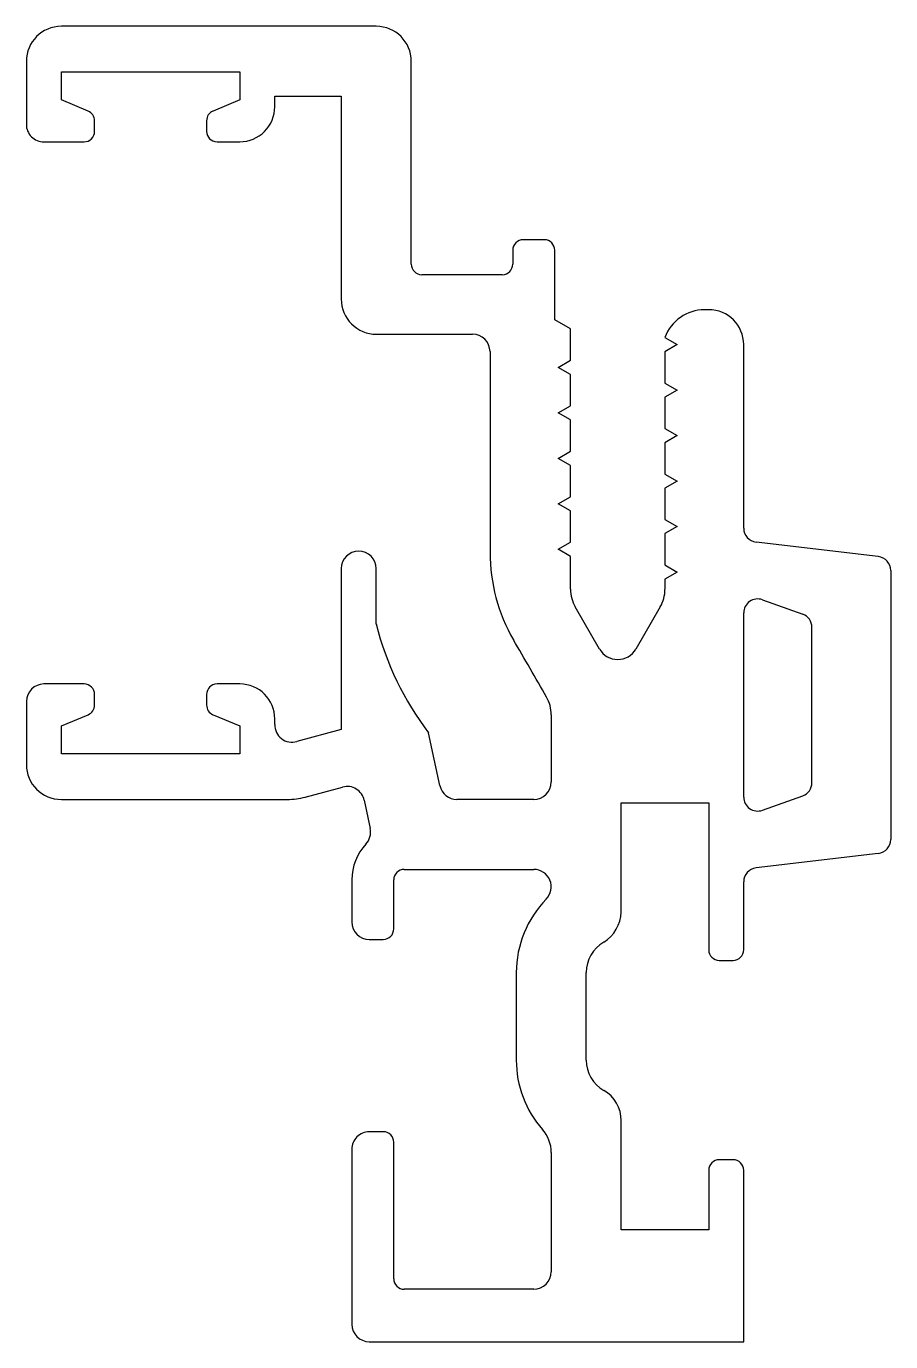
# Model space of a CAD drawing. Extents: x 1464.1 to 1488.8, y -21.7 to 15.9.
import ezdxf

# ---------------------------------------------------------------- set-up
doc = ezdxf.new("R2010")
doc.units = 0
doc.header["$LTSCALE"] = 15
doc.layers.get('0').update_dxf_attribs({"linetype": 'CONTINUOUS'})

# ---------------------------------------------------------------- blocks, each defined once
blk = doc.blocks.new('A$C0ACC28B0')
for p, q in [((10, 37.6), (1, 37.6)), ((0, 36.6), (0, 34.8)), ((11, 30.8), (11, 36.6)), ((1, 35.5), (1, 36.3)), ((1, 36.3), (6.1, 36.3)), ((6.1, 36.3), (6.1, 35.5)), ((1.766, 35.177), (1, 35.5)), ((6.1, 35.5), (5.334, 35.177)), ((7.1, 35.3), (7.1, 35.6)), ((7.1, 35.6), (9, 35.6)), ((9, 35.6), (9, 29.8)), ((1.95, 34.6), (1.95, 34.901)), ((5.15, 34.901), (5.15, 34.6)), ((0.5, 34.3), (1.65, 34.3)), ((5.45, 34.3), (6.1, 34.3)), ((14.8, 31.5), (14.2, 31.5)), ((13.9, 31.2), (13.9, 30.8)), ((15.1, 29.208), (15.1, 31.2)), ((13.6, 30.5), (11.3, 30.5)), ((19.5, 29.5), (19.381, 29.5)), ((15.55, 28.948), (15.1, 29.208)), ((10, 28.8), (12.75, 28.8)), ((15.55, 28.052), (15.55, 28.948)), ((18.25, 28.702), (18.6, 28.5)), ((13.25, 28.3), (13.25, 22.562)), ((18.6, 28.5), (18.25, 28.298)), ((18.25, 28.298), (18.25, 27.402)), ((20.5, 23.255), (20.5, 28.5)), ((15.2, 27.85), (15.55, 28.052)), ((15.55, 27.648), (15.2, 27.85)), ((15.55, 26.752), (15.55, 27.648)), ((18.25, 27.402), (18.6, 27.2)), ((18.6, 27.2), (18.25, 26.998)), ((15.2, 26.55), (15.55, 26.752)), ((18.25, 26.998), (18.25, 26.102)), ((15.55, 26.348), (15.2, 26.55)), ((15.55, 25.452), (15.55, 26.348)), ((18.25, 26.102), (18.6, 25.9)), ((18.6, 25.9), (18.25, 25.698)), ((18.25, 25.698), (18.25, 24.802)), ((15.2, 25.25), (15.55, 25.452)), ((15.55, 25.048), (15.2, 25.25)), ((15.55, 24.152), (15.55, 25.048)), ((18.25, 24.802), (18.6, 24.6)), ((18.6, 24.6), (18.25, 24.398)), ((15.2, 23.95), (15.55, 24.152)), ((18.25, 24.398), (18.25, 23.502)), ((15.55, 23.748), (15.2, 23.95)), ((15.55, 22.852), (15.55, 23.748)), ((18.25, 23.502), (18.6, 23.3)), ((18.6, 23.3), (18.25, 23.098)), ((18.25, 23.098), (18.25, 22.202)), ((15.2, 22.65), (15.55, 22.852)), ((15.55, 22.448), (15.2, 22.65)), ((24.347, 22.442), (20.853, 22.858)), ((15.55, 21.506), (15.55, 22.448)), ((18.25, 22.202), (18.6, 22)), ((9, 22.1), (9, 17.5)), ((10, 20.515), (10, 22.1)), ((18.6, 22), (18.25, 21.798)), ((24.7, 22.045), (24.7, 14.355)), ((18.25, 21.798), (18.25, 21.506)), ((21.035, 21.208), (22.185, 20.795)), ((16.38, 19.8), (15.684, 21.006)), ((18.116, 21.006), (17.42, 19.8)), ((20.5, 15.569), (20.5, 20.831)), ((22.45, 15.981), (22.45, 20.419)), ((1.65, 18.8), (0.5, 18.8)), ((6.1, 18.8), (5.45, 18.8)), ((1.95, 18.199), (1.95, 18.5)), ((5.15, 18.5), (5.15, 18.199)), ((0, 18.3), (0, 16.5)), ((1, 17.6), (1.766, 17.923)), ((5.334, 17.923), (6.1, 17.6)), ((7.1, 17.643), (7.1, 17.8)), ((15, 17.923), (15, 16)), ((1, 16.8), (1, 17.6)), ((6.1, 17.6), (6.1, 16.8)), ((9, 17.5), (7.729, 17.16)), ((11.816, 15.896), (11.496, 17.401)), ((6.1, 16.8), (1, 16.8)), ((7.972, 15.568), (9.038, 15.854)), ((1, 15.5), (7.455, 15.5)), ((9.656, 15.475), (9.827, 14.669)), ((14.5, 15.5), (12.305, 15.5)), ((21.035, 15.192), (22.185, 15.605)), ((17, 12.282), (17, 15.4)), ((17, 15.4), (19.5, 15.4)), ((19.5, 15.4), (19.5, 11.199)), ((24.347, 13.958), (20.853, 13.542)), ((9.3, 13.2), (9.3, 12)), ((10.5, 11.8), (10.5, 13.2)), ((10.8, 13.5), (14.5, 13.5)), ((20.5, 11.199), (20.5, 13.145)), ((9.8, 11.5), (10.2, 11.5)), ((14, 10.55), (14, 8.05)), ((16, 8.05), (16, 10.55)), ((19.8, 10.899), (20.2, 10.899)), ((17, 3.2), (17, 6.318)), ((10.2, 6), (9.8, 6)), ((10.5, 1.8), (10.5, 5.7)), ((9.3, 5.5), (9.3, 0.5)), ((15, 5.404), (15, 2)), ((19.5, 4.9), (19.5, 3.2)), ((20.2, 5.2), (19.8, 5.2)), ((20.5, 0), (20.5, 4.9)), ((19.5, 3.2), (17, 3.2)), ((14.5, 1.5), (10.8, 1.5)), ((9.8, 0), (20.5, 0))]:
    blk.add_line(p, q)
for centre, radius, start, end in [((1, 36.6), 1, 90, 180), ((10, 36.6), 1, 0, 90), ((1.642, 34.896), 0.308, 0.9692, 66.1983), ((5.45, 34.901), 0.3, 112.8337, 180), ((6.103, 35.297), 0.997, 269.8522, 0.1478), ((0.495, 34.795), 0.495, 179.4669, 270.5331), ((1.657, 34.593), 0.293, 268.6966, 1.3034), ((5.45, 34.6), 0.3, 180.0014, 269.9986), ((14.2, 31.2), 0.3, 90, 180), ((14.8, 31.2), 0.3, 0, 90), ((11.3, 30.8), 0.3, 180.0002, 269.9991), ((13.6, 30.8), 0.3, 270.0014, 359.9986), ((9.996, 29.796), 0.996, 179.7628, 270.2372), ((19.381, 28.3), 1.2, 90, 160.4238), ((19.5, 28.5), 1, 0, 90), ((12.75, 28.3), 0.5, 0, 90), ((20.9, 23.255), 0.4, 180, 263.211), ((9.5, 22.1), 0.5, 360, 180), ((18.25, 22.562), 5, 180.0014, 209.9986), ((24.3, 22.045), 0.4, 0, 83.211), ((16.55, 21.506), 1, 180, 210), ((17.253, 21.505), 0.997, 329.9517, 0.048), ((20.9, 20.831), 0.4, 70.2532, 180), ((22.05, 20.419), 0.4, 0, 70.2532), ((18.25, 22.562), 8.5, 193.9306, 217.3825), ((-130.88, -64.63), 167.749, 29.67665, 30.32298), ((16.9, 20.1), 0.6, 210.0005, 329.9995), ((0.5, 18.3), 0.5, 90, 180), ((1.65, 18.5), 0.3, 0.0004, 89.999), ((5.45, 18.5), 0.3, 90, 180), ((6.1, 17.8), 1, 0, 90), ((1.65, 18.199), 0.3, 292.8337, 360), ((5.45, 18.199), 0.3, 180.0012, 247.1664), ((14, 17.923), 1, 359.9999, 30.0004), ((7.586, 17.624), 0.486, 177.861, 287.139), ((1, 16.5), 1, 180, 270), ((9.167, 15.371), 0.5, 11.9995, 105.0015), ((12.305, 16), 0.5, 192, 270), ((14.5, 16), 0.5, 270, 0), ((22.05, 15.981), 0.4, 289.7468, 0), ((7.455, 17.5), 2, 270.0003, 284.9991), ((20.9, 15.569), 0.4, 180, 289.7468), ((9.338, 14.565), 0.5, 316.9538, 12.0011), ((24.3, 14.355), 0.4, 276.789, 0), ((10.801, 13.199), 1.501, 136.9733, 179.9808), ((20.9, 13.145), 0.4, 96.789, 180), ((10.8, 13.2), 0.3, 90, 180), ((14.5, 13), 0.5, 315.5871, 90), ((17.004, 10.548), 3.004, 135.617, 179.9701), ((15.917, 12.33), 1.084, 302.5239, 357.4763), ((9.8, 12), 0.5, 180, 270), ((10.2, 11.8), 0.3, 269.9942, 0.0059), ((16.992, 10.555), 0.992, 119.729, 180.271), ((19.8, 11.199), 0.3, 180, 270), ((20.2, 11.199), 0.3, 269.9999, 0.0003), ((17, 8.05), 3, 179.9993, 221.4103), ((16.987, 8.042), 0.987, 179.5472, 240.4525), ((15.996, 6.316), 1.004, 0.1202, 59.8798), ((14, 5.404), 1, 360, 41.4096), ((9.8, 5.5), 0.5, 89.9995, 180.0005), ((10.2, 5.7), 0.3, 359.9915, 90.0083), ((19.8, 4.9), 0.3, 135, 180.0004), ((19.8, 4.9), 0.3, 90, 135), ((20.2, 4.9), 0.3, 44.9996, 90.0004), ((20.2, 4.9), 0.3, 0, 44.9996), ((14.5, 2), 0.5, 270, 0), ((10.8, 1.8), 0.3, 179.9997, 270.0001), ((9.8, 0.5), 0.5, 180, 270)]:
    blk.add_arc(centre, radius, start, end)

msp = doc.modelspace()

# ---------------------------------------------------------------- block references
at = {"ltscale": 0.05}
msp.add_blockref('A$C0ACC28B0', (1464.097, -21.685), dxfattribs=at)

doc.saveas('drawing.dxf')
